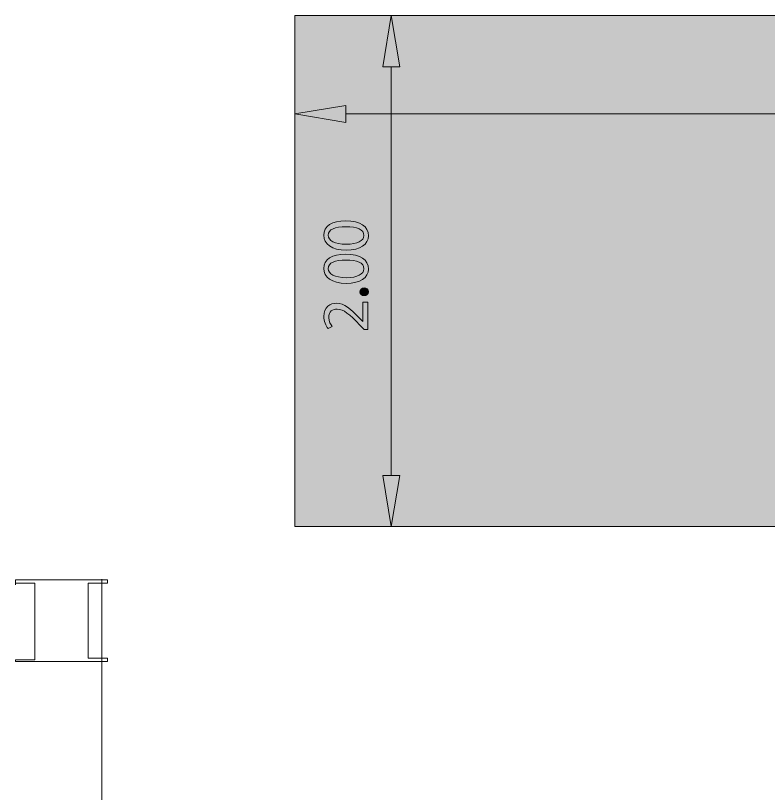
# Model space of a CAD drawing. Header units: centimetres. Extents: x -16.81 to -14.54, y 1.61 to 2.77.
# Drawn here: x -16.1277 to -16.0238, y 1.9305 to 2.0379 of the extents above; entities that cross this region are included whole.
import ezdxf

# ---------------------------------------------------------------- set-up
doc = ezdxf.new("R2010")
doc.units = ezdxf.units.CM
doc.header["$MEASUREMENT"] = 0
doc.layers.get('0').update_dxf_attribs({"lineweight": 0})
for name, color, linetype, lineweight in [('EXP BORDER', 7, 'Continuous', 0), ('EXP COTA', 7, 'Continuous', 0), ('EXP HATCH', 7, 'Continuous', 0)]:
    doc.layers.add(name, color=color, linetype=linetype, lineweight=lineweight)

# ---------------------------------------------------------------- blocks, each defined once
blk = doc.blocks.new('Block_91')
at = {"layer": 'EXP COTA', "true_color": 0x0000cc, "transparency": 33554687}
h = blk.add_hatch(color=172, dxfattribs=at)
h.dxf.hatch_style = 2
edge = h.paths.add_edge_path()
edge.add_spline(control_points=[(-16.08208, 2.00635), (-16.08053, 2.00635), (-16.07964, 2.00684), (-16.07964, 2.00756), (-16.07964, 2.00839), (-16.0806, 2.00877), (-16.08212, 2.00877), (-16.0836, 2.00877), (-16.08457, 2.00842), (-16.08457, 2.00759), (-16.08457, 2.00687), (-16.0837, 2.00635), (-16.08208, 2.00635)], knot_values=[0, 0, 0, 0, 1, 1, 1, 2, 2, 2, 3, 3, 3, 4, 4, 4, 4], degree=3, periodic=0)
edge = h.paths.add_edge_path()
edge.add_spline(control_points=[(-16.08215, 2.00959), (-16.08012, 2.00959), (-16.07902, 2.00884), (-16.07902, 2.00753), (-16.07902, 2.00635), (-16.08012, 2.00556), (-16.08208, 2.00553), (-16.08408, 2.00553), (-16.08519, 2.00642), (-16.08519, 2.00759), (-16.08519, 2.00887), (-16.08405, 2.00959), (-16.08215, 2.00959)], knot_values=[0, 0, 0, 0, 1, 1, 1, 2, 2, 2, 3, 3, 3, 4, 4, 4, 4], degree=3, periodic=0)
h = blk.add_hatch(color=172, dxfattribs=at)
h.dxf.hatch_style = 2
edge = h.paths.add_edge_path()
edge.add_spline(control_points=[(-16.08208, 2.00174), (-16.08053, 2.00174), (-16.07964, 2.00222), (-16.07964, 2.00298), (-16.07964, 2.00381), (-16.0806, 2.00418), (-16.08212, 2.00418), (-16.0836, 2.00418), (-16.08457, 2.00381), (-16.08457, 2.00298), (-16.08457, 2.00229), (-16.0837, 2.00174), (-16.08208, 2.00174)], knot_values=[0, 0, 0, 0, 1, 1, 1, 2, 2, 2, 3, 3, 3, 4, 4, 4, 4], degree=3, periodic=0)
edge = h.paths.add_edge_path()
edge.add_spline(control_points=[(-16.08215, 2.00498), (-16.08012, 2.00498), (-16.07902, 2.00422), (-16.07902, 2.00291), (-16.07902, 2.00174), (-16.08012, 2.00098), (-16.08208, 2.00095), (-16.08408, 2.00095), (-16.08519, 2.00181), (-16.08519, 2.00301), (-16.08519, 2.00429), (-16.08405, 2.00498), (-16.08215, 2.00498)], knot_values=[0, 0, 0, 0, 1, 1, 1, 2, 2, 2, 3, 3, 3, 4, 4, 4, 4], degree=3, periodic=0)
h = blk.add_hatch(color=172, dxfattribs=at)
h.dxf.hatch_style = 2
edge = h.paths.add_edge_path()
edge.add_spline(control_points=[(-16.0796, 1.99926), (-16.07995, 1.99926), (-16.08019, 1.99946), (-16.08019, 1.99977), (-16.08019, 2.00008), (-16.07995, 2.00033), (-16.0796, 2.00033), (-16.07926, 2.00033), (-16.07902, 2.00012), (-16.07902, 1.99977), (-16.07902, 1.99946), (-16.07926, 1.99926), (-16.0796, 1.99926)], knot_values=[0, 0, 0, 0, 1, 1, 1, 2, 2, 2, 3, 3, 3, 4, 4, 4, 4], degree=3, periodic=0)
h = blk.add_hatch(color=172, dxfattribs=at)
h.dxf.hatch_style = 2
edge = h.paths.add_edge_path()
edge.add_spline(control_points=[(-16.07912, 1.99457), (-16.07912, 1.99457), (-16.0796, 1.99457), (-16.0796, 1.99457), (-16.0796, 1.99457), (-16.08022, 1.99519), (-16.08022, 1.99519), (-16.08167, 1.99671), (-16.08243, 1.9974), (-16.08332, 1.9974), (-16.08395, 1.9974), (-16.0845, 1.99712), (-16.0845, 1.99623), (-16.0845, 1.99567), (-16.08422, 1.99526), (-16.08401, 1.99499), (-16.08401, 1.99499), (-16.08457, 1.99471), (-16.08457, 1.99471), (-16.08491, 1.99512), (-16.08519, 1.99571), (-16.08519, 1.9964), (-16.08519, 1.99767), (-16.08429, 1.99822), (-16.08343, 1.99822), (-16.08236, 1.99822), (-16.08146, 1.99743), (-16.08026, 1.99616), (-16.08026, 1.99616), (-16.07981, 1.99567), (-16.07981, 1.99567), (-16.07981, 1.99567), (-16.07978, 1.99567), (-16.07978, 1.99567), (-16.07978, 1.99567), (-16.07978, 1.99836), (-16.07978, 1.99836), (-16.07978, 1.99836), (-16.07912, 1.99836), (-16.07912, 1.99836), (-16.07912, 1.99836), (-16.07912, 1.99457), (-16.07912, 1.99457)], knot_values=[0, 0, 0, 0, 1, 1, 1, 2, 2, 2, 3, 3, 3, 4, 4, 4, 5, 5, 5, 6, 6, 6, 7, 7, 7, 8, 8, 8, 9, 9, 9, 10, 10, 10, 11, 11, 11, 12, 12, 12, 13, 13, 13, 14, 14, 14, 14], degree=3, periodic=0)
at = {"layer": 'EXP COTA'}
for points, knots in [([(-16.08215, 2.00959), (-16.08012, 2.00959), (-16.07902, 2.00884), (-16.07902, 2.00753), (-16.07902, 2.00635), (-16.08012, 2.00556), (-16.08208, 2.00553), (-16.08408, 2.00553), (-16.08519, 2.00642), (-16.08519, 2.00759), (-16.08519, 2.00887), (-16.08405, 2.00959), (-16.08215, 2.00959)], [0, 0, 0, 0, 1, 1, 1, 2, 2, 2, 3, 3, 3, 4, 4, 4, 4]), ([(-16.08208, 2.00635), (-16.08053, 2.00635), (-16.07964, 2.00684), (-16.07964, 2.00756), (-16.07964, 2.00839), (-16.0806, 2.00877), (-16.08212, 2.00877), (-16.0836, 2.00877), (-16.08457, 2.00842), (-16.08457, 2.00759), (-16.08457, 2.00687), (-16.0837, 2.00635), (-16.08208, 2.00635)], [0, 0, 0, 0, 1, 1, 1, 2, 2, 2, 3, 3, 3, 4, 4, 4, 4]), ([(-16.08215, 2.00498), (-16.08012, 2.00498), (-16.07902, 2.00422), (-16.07902, 2.00291), (-16.07902, 2.00174), (-16.08012, 2.00098), (-16.08208, 2.00095), (-16.08408, 2.00095), (-16.08519, 2.00181), (-16.08519, 2.00301), (-16.08519, 2.00429), (-16.08405, 2.00498), (-16.08215, 2.00498)], [0, 0, 0, 0, 1, 1, 1, 2, 2, 2, 3, 3, 3, 4, 4, 4, 4]), ([(-16.08208, 2.00174), (-16.08053, 2.00174), (-16.07964, 2.00222), (-16.07964, 2.00298), (-16.07964, 2.00381), (-16.0806, 2.00418), (-16.08212, 2.00418), (-16.0836, 2.00418), (-16.08457, 2.00381), (-16.08457, 2.00298), (-16.08457, 2.00229), (-16.0837, 2.00174), (-16.08208, 2.00174)], [0, 0, 0, 0, 1, 1, 1, 2, 2, 2, 3, 3, 3, 4, 4, 4, 4]), ([(-16.0796, 1.99926), (-16.07995, 1.99926), (-16.08019, 1.99946), (-16.08019, 1.99977), (-16.08019, 2.00008), (-16.07995, 2.00033), (-16.0796, 2.00033), (-16.07926, 2.00033), (-16.07902, 2.00012), (-16.07902, 1.99977), (-16.07902, 1.99946), (-16.07926, 1.99926), (-16.0796, 1.99926)], [0, 0, 0, 0, 1, 1, 1, 2, 2, 2, 3, 3, 3, 4, 4, 4, 4]), ([(-16.07912, 1.99457), (-16.07912, 1.99457), (-16.0796, 1.99457), (-16.0796, 1.99457), (-16.0796, 1.99457), (-16.08022, 1.99519), (-16.08022, 1.99519), (-16.08167, 1.99671), (-16.08243, 1.9974), (-16.08332, 1.9974), (-16.08395, 1.9974), (-16.0845, 1.99712), (-16.0845, 1.99623), (-16.0845, 1.99567), (-16.08422, 1.99526), (-16.08401, 1.99499), (-16.08401, 1.99499), (-16.08457, 1.99471), (-16.08457, 1.99471), (-16.08491, 1.99512), (-16.08519, 1.99571), (-16.08519, 1.9964), (-16.08519, 1.99767), (-16.08429, 1.99822), (-16.08343, 1.99822), (-16.08236, 1.99822), (-16.08146, 1.99743), (-16.08026, 1.99616), (-16.08026, 1.99616), (-16.07981, 1.99567), (-16.07981, 1.99567), (-16.07981, 1.99567), (-16.07978, 1.99567), (-16.07978, 1.99567), (-16.07978, 1.99567), (-16.07978, 1.99836), (-16.07978, 1.99836), (-16.07978, 1.99836), (-16.07912, 1.99836), (-16.07912, 1.99836), (-16.07912, 1.99836), (-16.07912, 1.99457), (-16.07912, 1.99457)], [0, 0, 0, 0, 1, 1, 1, 2, 2, 2, 3, 3, 3, 4, 4, 4, 5, 5, 5, 6, 6, 6, 7, 7, 7, 8, 8, 8, 9, 9, 9, 10, 10, 10, 11, 11, 11, 12, 12, 12, 13, 13, 13, 14, 14, 14, 14])]:
    blk.add_open_spline(points, degree=3, knots=knots, dxfattribs=at)
blk = doc.blocks.new('Block_90')
at = {"layer": 'EXP COTA'}
blk.add_blockref('Block_91', (0, 0), dxfattribs=at)
blk = doc.blocks.new('Block_89')
at = {"layer": 'EXP COTA', "true_color": 0x0000cc, "transparency": 33554687}
h = blk.add_hatch(color=172, dxfattribs=at)
h.dxf.hatch_style = 2
h.paths.add_polyline_path([(-16.07703, 2.03087), (-16.07468, 2.03087), (-16.07586, 2.03793)])
h = blk.add_hatch(color=172, dxfattribs=at)
h.dxf.hatch_style = 2
h.paths.add_polyline_path([(-16.07703, 1.97443), (-16.07468, 1.97443), (-16.07586, 1.96737)])
at = {"layer": 'EXP COTA', "color": 172, "lineweight": 0, "true_color": 0x0000cc}
for p, q in [((-16.08743, 2.03793), (-16.0688, 2.03793)), ((-16.07586, 2.03087), (-16.07586, 1.97443)), ((-16.08743, 1.96737), (-16.0688, 1.96737))]:
    blk.add_line(p, q, dxfattribs=at)
at = {"layer": 'EXP COTA'}
for points in [[(-16.07703, 2.03087), (-16.07468, 2.03087), (-16.07586, 2.03793), (-16.07586, 2.03793)], [(-16.07703, 1.97443), (-16.07468, 1.97443), (-16.07586, 1.96737), (-16.07586, 1.96737)]]:
    blk.add_lwpolyline(points, close=True, dxfattribs=at)
blk.add_blockref('Block_90', (0, 0), dxfattribs=at)
blk = doc.blocks.new('Block_94')
at = {"layer": 'EXP COTA', "true_color": 0x0000cc, "transparency": 33554687}
h = blk.add_hatch(color=172, dxfattribs=at)
h.dxf.hatch_style = 2
edge = h.paths.add_edge_path()
edge.add_spline(control_points=[(-16.0055, 2.03288), (-16.0055, 2.03288), (-16.00777, 2.03288), (-16.00777, 2.03288), (-16.00777, 2.03288), (-16.008, 2.03137), (-16.008, 2.03137), (-16.00786, 2.03137), (-16.00774, 2.0314), (-16.00752, 2.0314), (-16.00705, 2.0314), (-16.0066, 2.0313), (-16.00622, 2.03106), (-16.00576, 2.03081), (-16.00538, 2.0303), (-16.00538, 2.02954), (-16.00538, 2.02837), (-16.00631, 2.02751), (-16.0076, 2.02751), (-16.00824, 2.02751), (-16.00879, 2.02768), (-16.00908, 2.02789), (-16.00908, 2.02789), (-16.00888, 2.02851), (-16.00888, 2.02851), (-16.00864, 2.02833), (-16.00815, 2.02816), (-16.0076, 2.02816), (-16.00684, 2.02816), (-16.00619, 2.02864), (-16.00619, 2.02944), (-16.00621, 2.03023), (-16.00672, 2.03078), (-16.00791, 2.03078), (-16.00824, 2.03078), (-16.00851, 2.03075), (-16.00874, 2.03071), (-16.00874, 2.03071), (-16.00834, 2.03357), (-16.00834, 2.03357), (-16.00834, 2.03357), (-16.0055, 2.03357), (-16.0055, 2.03357), (-16.0055, 2.03357), (-16.0055, 2.03288), (-16.0055, 2.03288)], knot_values=[0, 0, 0, 0, 1, 1, 1, 2, 2, 2, 3, 3, 3, 4, 4, 4, 5, 5, 5, 6, 6, 6, 7, 7, 7, 8, 8, 8, 9, 9, 9, 10, 10, 10, 11, 11, 11, 12, 12, 12, 13, 13, 13, 14, 14, 14, 15, 15, 15, 15], degree=3, periodic=0)
h = blk.add_hatch(color=172, dxfattribs=at)
h.dxf.hatch_style = 2
edge = h.paths.add_edge_path()
edge.add_spline(control_points=[(-16.00187, 2.03057), (-16.00187, 2.02902), (-16.0014, 2.02813), (-16.00066, 2.02813), (-15.99983, 2.02813), (-15.99944, 2.02909), (-15.99944, 2.03061), (-15.99944, 2.03209), (-15.99982, 2.03305), (-16.00064, 2.03305), (-16.00135, 2.03305), (-16.00187, 2.03219), (-16.00187, 2.03057)], knot_values=[0, 0, 0, 0, 1, 1, 1, 2, 2, 2, 3, 3, 3, 4, 4, 4, 4], degree=3, periodic=0)
edge = h.paths.add_edge_path()
edge.add_spline(control_points=[(-15.99864, 2.03064), (-15.99864, 2.02861), (-15.99939, 2.02751), (-16.00071, 2.02751), (-16.00187, 2.02751), (-16.00266, 2.02861), (-16.00268, 2.03057), (-16.00268, 2.03257), (-16.00181, 2.03367), (-16.00061, 2.03367), (-15.99935, 2.03367), (-15.99864, 2.03254), (-15.99864, 2.03064)], knot_values=[0, 0, 0, 0, 1, 1, 1, 2, 2, 2, 3, 3, 3, 4, 4, 4, 4], degree=3, periodic=0)
h = blk.add_hatch(color=172, dxfattribs=at)
h.dxf.hatch_style = 2
edge = h.paths.add_edge_path()
edge.add_spline(control_points=[(-15.99727, 2.03057), (-15.99727, 2.02902), (-15.99678, 2.02813), (-15.99606, 2.02813), (-15.99523, 2.02813), (-15.99484, 2.02909), (-15.99484, 2.03061), (-15.99484, 2.03209), (-15.99522, 2.03305), (-15.99604, 2.03305), (-15.99675, 2.03305), (-15.99727, 2.03219), (-15.99727, 2.03057)], knot_values=[0, 0, 0, 0, 1, 1, 1, 2, 2, 2, 3, 3, 3, 4, 4, 4, 4], degree=3, periodic=0)
edge = h.paths.add_edge_path()
edge.add_spline(control_points=[(-15.99405, 2.03064), (-15.99405, 2.02861), (-15.99479, 2.02751), (-15.99611, 2.02751), (-15.99727, 2.02751), (-15.99806, 2.02861), (-15.99808, 2.03057), (-15.99808, 2.03257), (-15.99721, 2.03367), (-15.99601, 2.03367), (-15.99475, 2.03367), (-15.99405, 2.03254), (-15.99405, 2.03064)], knot_values=[0, 0, 0, 0, 1, 1, 1, 2, 2, 2, 3, 3, 3, 4, 4, 4, 4], degree=3, periodic=0)
h = blk.add_hatch(color=172, dxfattribs=at)
h.dxf.hatch_style = 2
edge = h.paths.add_edge_path()
edge.add_spline(control_points=[(-16.00438, 2.02809), (-16.00438, 2.02844), (-16.00416, 2.02868), (-16.00385, 2.02868), (-16.00352, 2.02868), (-16.0033, 2.02844), (-16.0033, 2.02809), (-16.0033, 2.02775), (-16.0035, 2.02751), (-16.00385, 2.02751), (-16.00417, 2.02751), (-16.00438, 2.02775), (-16.00438, 2.02809)], knot_values=[0, 0, 0, 0, 1, 1, 1, 2, 2, 2, 3, 3, 3, 4, 4, 4, 4], degree=3, periodic=0)
at = {"layer": 'EXP COTA'}
for points, knots in [([(-16.0055, 2.03288), (-16.0055, 2.03288), (-16.00777, 2.03288), (-16.00777, 2.03288), (-16.00777, 2.03288), (-16.008, 2.03137), (-16.008, 2.03137), (-16.00786, 2.03137), (-16.00774, 2.0314), (-16.00752, 2.0314), (-16.00705, 2.0314), (-16.0066, 2.0313), (-16.00622, 2.03106), (-16.00576, 2.03081), (-16.00538, 2.0303), (-16.00538, 2.02954), (-16.00538, 2.02837), (-16.00631, 2.02751), (-16.0076, 2.02751), (-16.00824, 2.02751), (-16.00879, 2.02768), (-16.00908, 2.02789), (-16.00908, 2.02789), (-16.00888, 2.02851), (-16.00888, 2.02851), (-16.00864, 2.02833), (-16.00815, 2.02816), (-16.0076, 2.02816), (-16.00684, 2.02816), (-16.00619, 2.02864), (-16.00619, 2.02944), (-16.00621, 2.03023), (-16.00672, 2.03078), (-16.00791, 2.03078), (-16.00824, 2.03078), (-16.00851, 2.03075), (-16.00874, 2.03071), (-16.00874, 2.03071), (-16.00834, 2.03357), (-16.00834, 2.03357), (-16.00834, 2.03357), (-16.0055, 2.03357), (-16.0055, 2.03357), (-16.0055, 2.03357), (-16.0055, 2.03288), (-16.0055, 2.03288)], [0, 0, 0, 0, 1, 1, 1, 2, 2, 2, 3, 3, 3, 4, 4, 4, 5, 5, 5, 6, 6, 6, 7, 7, 7, 8, 8, 8, 9, 9, 9, 10, 10, 10, 11, 11, 11, 12, 12, 12, 13, 13, 13, 14, 14, 14, 15, 15, 15, 15]), ([(-15.99864, 2.03064), (-15.99864, 2.02861), (-15.99939, 2.02751), (-16.00071, 2.02751), (-16.00187, 2.02751), (-16.00266, 2.02861), (-16.00268, 2.03057), (-16.00268, 2.03257), (-16.00181, 2.03367), (-16.00061, 2.03367), (-15.99935, 2.03367), (-15.99864, 2.03254), (-15.99864, 2.03064)], [0, 0, 0, 0, 1, 1, 1, 2, 2, 2, 3, 3, 3, 4, 4, 4, 4]), ([(-16.00187, 2.03057), (-16.00187, 2.02902), (-16.0014, 2.02813), (-16.00066, 2.02813), (-15.99983, 2.02813), (-15.99944, 2.02909), (-15.99944, 2.03061), (-15.99944, 2.03209), (-15.99982, 2.03305), (-16.00064, 2.03305), (-16.00135, 2.03305), (-16.00187, 2.03219), (-16.00187, 2.03057)], [0, 0, 0, 0, 1, 1, 1, 2, 2, 2, 3, 3, 3, 4, 4, 4, 4]), ([(-15.99405, 2.03064), (-15.99405, 2.02861), (-15.99479, 2.02751), (-15.99611, 2.02751), (-15.99727, 2.02751), (-15.99806, 2.02861), (-15.99808, 2.03057), (-15.99808, 2.03257), (-15.99721, 2.03367), (-15.99601, 2.03367), (-15.99475, 2.03367), (-15.99405, 2.03254), (-15.99405, 2.03064)], [0, 0, 0, 0, 1, 1, 1, 2, 2, 2, 3, 3, 3, 4, 4, 4, 4]), ([(-15.99727, 2.03057), (-15.99727, 2.02902), (-15.99678, 2.02813), (-15.99606, 2.02813), (-15.99523, 2.02813), (-15.99484, 2.02909), (-15.99484, 2.03061), (-15.99484, 2.03209), (-15.99522, 2.03305), (-15.99604, 2.03305), (-15.99675, 2.03305), (-15.99727, 2.03219), (-15.99727, 2.03057)], [0, 0, 0, 0, 1, 1, 1, 2, 2, 2, 3, 3, 3, 4, 4, 4, 4]), ([(-16.00438, 2.02809), (-16.00438, 2.02844), (-16.00416, 2.02868), (-16.00385, 2.02868), (-16.00352, 2.02868), (-16.0033, 2.02844), (-16.0033, 2.02809), (-16.0033, 2.02775), (-16.0035, 2.02751), (-16.00385, 2.02751), (-16.00417, 2.02751), (-16.00438, 2.02775), (-16.00438, 2.02809)], [0, 0, 0, 0, 1, 1, 1, 2, 2, 2, 3, 3, 3, 4, 4, 4, 4])]:
    blk.add_open_spline(points, degree=3, knots=knots, dxfattribs=at)
blk = doc.blocks.new('Block_93')
at = {"layer": 'EXP COTA'}
blk.add_blockref('Block_94', (0, 0), dxfattribs=at)
blk = doc.blocks.new('Block_92')
at = {"layer": 'EXP COTA', "true_color": 0x0000cc, "transparency": 33554687}
h = blk.add_hatch(color=172, dxfattribs=at)
h.dxf.hatch_style = 2
h.paths.add_polyline_path([(-16.08213, 2.02551), (-16.08213, 2.02316), (-16.08919, 2.02434)])
h = blk.add_hatch(color=172, dxfattribs=at)
h.dxf.hatch_style = 2
h.paths.add_polyline_path([(-15.91986, 2.02551), (-15.91986, 2.02316), (-15.9128, 2.02434)])
at = {"layer": 'EXP COTA', "color": 172, "lineweight": 0, "true_color": 0x0000cc}
for p, q in [((-16.08919, 2.03616), (-16.08919, 2.01728)), ((-15.9128, 2.03616), (-15.9128, 2.01728)), ((-16.08213, 2.02434), (-15.91986, 2.02434))]:
    blk.add_line(p, q, dxfattribs=at)
at = {"layer": 'EXP COTA'}
for points in [[(-16.08213, 2.02551), (-16.08213, 2.02316), (-16.08919, 2.02434), (-16.08919, 2.02434)], [(-15.91986, 2.02551), (-15.91986, 2.02316), (-15.9128, 2.02434), (-15.9128, 2.02434)]]:
    blk.add_lwpolyline(points, close=True, dxfattribs=at)
blk.add_blockref('Block_93', (0, 0), dxfattribs=at)

msp = doc.modelspace()

# ---------------------------------------------------------------- hatches: boundary and pattern name
at = {"layer": 'EXP HATCH', "true_color": 0x991b1e, "transparency": 33554534}
msp.add_hatch(color=244, dxfattribs=at).paths.add_polyline_path([(-15.9128, 1.96737), (-15.9128, 2.03793), (-16.08919, 2.03793), (-16.08919, 1.96737)])

# ---------------------------------------------------------------- linework, layer by layer
at = {"color": 18, "lineweight": 0, "true_color": 0x000000}
for p, q in [((-16.11504, 1.96002), (-16.12771, 1.96002)), ((-16.12771, 1.96002), (-16.12771, 1.95957)), ((-16.11504, 1.95957), (-16.11504, 1.96002)), ((-16.12771, 1.95957), (-16.12507, 1.95957)), ((-16.12771, 1.95957), (-16.12771, 1.95935)), ((-16.12507, 1.95957), (-16.12507, 1.94897)), ((-16.11768, 1.95957), (-16.11504, 1.95957)), ((-16.11768, 1.94921), (-16.11768, 1.95957)), ((-16.11504, 1.94921), (-16.11768, 1.94921)), ((-16.11504, 1.94876), (-16.11504, 1.94921)), ((-16.12771, 1.94897), (-16.12771, 1.94876)), ((-16.12507, 1.94897), (-16.12771, 1.94897)), ((-16.12771, 1.94876), (-16.11504, 1.94876))]:
    msp.add_line(p, q, dxfattribs=at)
at = {"layer": 'EXP BORDER', "color": 253, "lineweight": 0, "true_color": 0xadadad}
msp.add_lwpolyline([(-16.08919, 2.03793), (-15.9128, 2.03793), (-15.9128, 1.96737), (-16.08919, 1.96737)], close=True, dxfattribs=at)
at = {"layer": 'EXP COTA', "color": 3, "lineweight": 0, "true_color": 0x00ff00}
msp.add_line((-16.11581, 1.71828), (-16.11581, 1.96012), dxfattribs=at)
at = {"layer": 'EXP HATCH'}
msp.add_lwpolyline([(-15.9128, 1.96737), (-15.9128, 2.03793), (-16.08919, 2.03793), (-16.08919, 1.96737)], close=True, dxfattribs=at)

# ---------------------------------------------------------------- block references
at = {"layer": 'EXP COTA'}
for name in ['Block_89', 'Block_92']:
    msp.add_blockref(name, (0, 0), dxfattribs=at)

doc.saveas('drawing.dxf')
